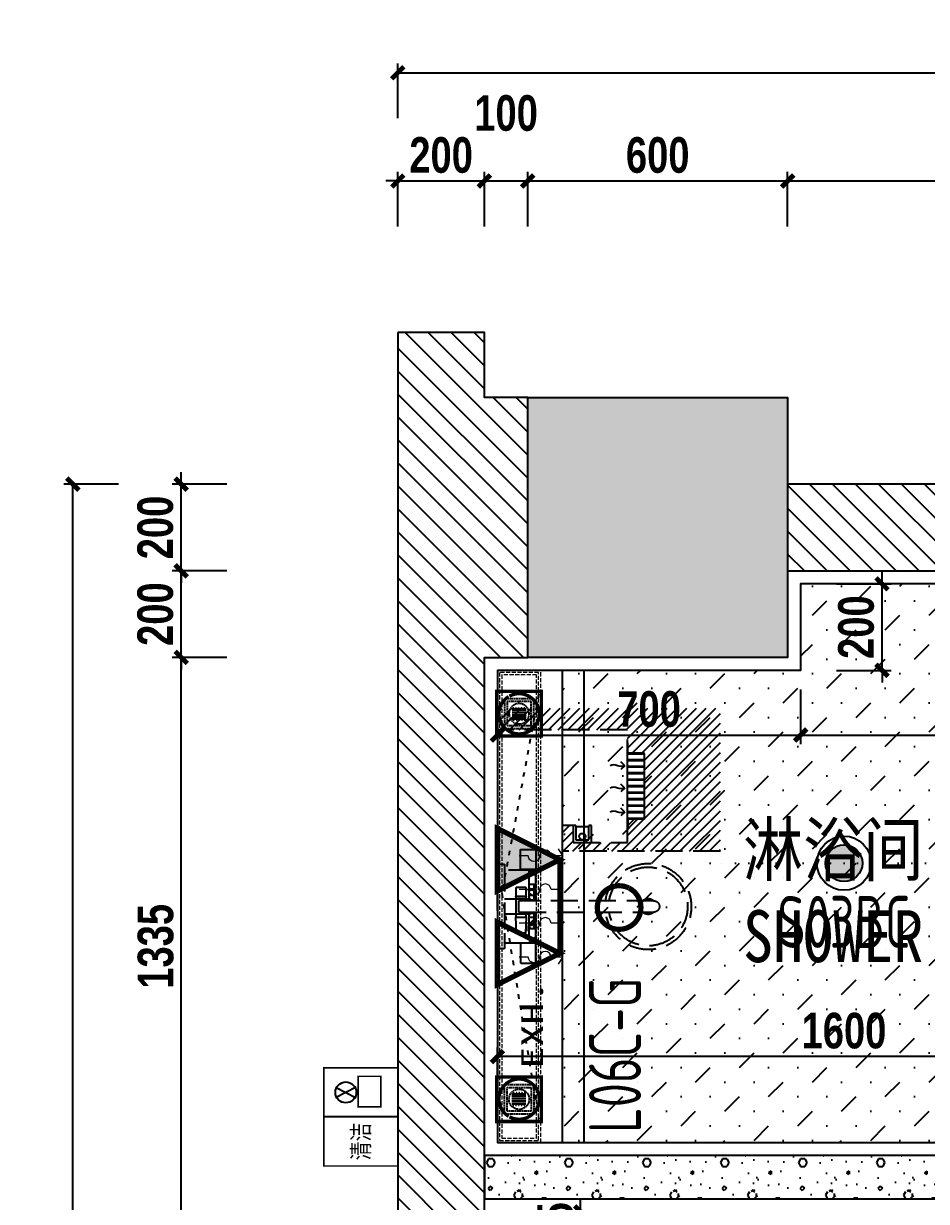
# Model space of a CAD drawing. Header units: millimetres. Extents: x 151151 to 230613, y -376178 to 0.
# Drawn here: x 219378 to 221462, y -372413 to -369694 of the extents above; entities that cross this region are included whole.
import ezdxf
from ezdxf.enums import TextEntityAlignment as Align

# ---------------------------------------------------------------- set-up
doc = ezdxf.new("R2010")
doc.units = ezdxf.units.MM
doc.header["$LTSCALE"] = 250
for name, pattern in [('ACAD_ISO03W100', [30, 12, -18]), ('CONTINOUS', [0]), ('DASH', [0.35, 0.25, -0.1]), ('DOT', [0.25, 0, -0.25])]:
    doc.linetypes.add(name, pattern=pattern)
doc.layers.get('Defpoints').update_dxf_attribs({"color": 250})
for name, color, linetype in [('0-水点位', 2, 'Continuous'), ('0-辅助线', 1, 'DOT'), ('01-原始砖砌筑间隔墙', 6, 'Continuous'), ('01-原始结构承重墙柱', 6, 'Continuous'), ('C-天花轮廓线', 4, 'Continuous'), ('CON-完成面标注', 66, 'Continuous'), ('CON-施工标注-道具放大标注', 7, 'Continuous'), ('P-完成面', 3, 'Continuous'), ('P-新砌墙体', 7, 'Continuous'), ('P-新砌轻质砌块砖填充', 251, 'Continuous'), ('P-洁具', 136, 'DASH'), ('P-洁具-地漏', 16, 'DASH'), ('P-洁具-地漏-隐形', 138, 'DASH'), ('S-LIGHT', 30, 'Continuous')]:
    doc.layers.add(name, color=color, linetype=linetype)
doc.layers.add('C-5空调', color=150, linetype='Continuous', lineweight=5)
doc.layers.add('P-区域文字', color=2, linetype='Continuous', lineweight=0)
doc.layers.add('C-天花造型示意', color=230, linetype='Continuous', true_color=0xff007f)
doc.layers.add('E-开关点位', color=150, linetype='CONTINOUS', true_color=0x007fff)
doc.styles.add('FXXX-新宋体', font='', dxfattribs={"width": 0.85, "bigfont": 'gbcbig.shx'})
doc.styles.add('PUA-尺寸标高', font='cityb___.ttf', dxfattribs={"width": 0.8})
doc.styles.get("Standard").update_dxf_attribs({"font": ''})
doc.styles.add('ZTA-A-DIMS', font='GBENOR', dxfattribs={"width": 0.8, "bigfont": 'GBCBIG'})
doc.styles.add('宋体', font='', dxfattribs={"width": 0.8, "height": 2.5})
doc.styles.add('黑体', font='simhei.ttf', dxfattribs={"width": 0.8, "height": 2.5})
doc.styles.get('FXXX-新宋体').set_extended_font_data('SimSun')
doc.styles.get('Standard').set_extended_font_data('SimSun')
doc.styles.get('宋体').set_extended_font_data('SimSun')
doc.linetypes.add('LED', pattern='A,0.5,-0.2,["LED",Standard,S=0.2,R=0,X=-0.2,Y=-0.1],-0.2', length=0.9)
doc.linetypes.add('LED_LINE', pattern='A,12.7,-5.08,["LED",Standard,S=2.54,R=0,X=-2.54,Y=-1.27],-6.35', length=24.13)
doc.dimstyles.new('PUA 1-35', dxfattribs={"dimscale": 35, "dimtxt": 2.35, "dimasz": 0.8, "dimexe": 0.6, "dimexo": 0.6, "dimgap": 0.5, "dimtad": 1, "dimdec": 0, "dimrnd": 5, "dimdsep": 46, "dimtxsty": 'PUA-尺寸标高', "dimblk": 'ARCHTICK', "dimcen": 1.8, "dimclrd": 66, "dimclre": 66, "dimclrt": 66, "dimadec": 0, "dimazin": 0, "dimtfac": 1.5, "dimtdec": 0, "dimtix": 1, "dimtmove": 2, "dimatfit": 3, "dimldrblk": 'ARROWS', "dimfxl": 3, "dimfxlon": 1, "dimtolj": 1, "dimtzin": 0, "dimarcsym": 0})
pattern_1 = [(45, (-201625.48, 31413.072), (-26.516504, 26.516504), [])]

# ---------------------------------------------------------------- blocks, each defined once
blk = doc.blocks.new('YSJZQT')
at = {"layer": '01-原始砖砌筑间隔墙'}
h = blk.add_hatch(dxfattribs=at)
h.set_pattern_fill('ANSI31', color=251, scale=300)
h.set_pattern_definition(pattern_1)
h.paths.add_polyline_path([(200, 8500), (-1884, 8500), (-1884, 8300), (-550, 8300), (-550, 8200), (50, 8200), (50, 8300), (200, 8300)])
h = blk.add_hatch(dxfattribs=at)
h.set_pattern_fill('ANSI31', color=251, scale=300)
h.set_pattern_definition(pattern_1)
h.paths.add_polyline_path([(-150, 500), (-150, 7600), (-350, 7600), (-350, 500)])
at = {"layer": '01-原始结构承重墙柱'}
h = blk.add_hatch(color=8, dxfattribs=at)
h.dxf.hatch_style = 1
h.paths.add_polyline_path([(-550, 8200), (50, 8200), (50, 7600), (-550, 7600)])
at = {"layer": '01-原始砖砌筑间隔墙'}
blk.add_lwpolyline([(200, 8500), (-1884, 8500), (-1884, 8300), (-550, 8300), (-550, 8200), (50, 8200), (50, 8300), (200, 8300), (200, 8500)], dxfattribs=at)
blk.add_lwpolyline([(-350, 7600), (-350, 500), (-150, 500), (-150, 7600)], close=True, dxfattribs=at)
at = {"layer": '01-原始结构承重墙柱'}
blk.add_lwpolyline([(-550, 8200), (50, 8200), (50, 7600), (-550, 7600)], close=True, dxfattribs=at)
blk = doc.blocks.new('HSXD1')
at = {"layer": 'P-洁具', "linetype": 'DASH'}
for p, q in [((-84, -72.7), (-13.1, -72.7)), ((-50.5, -84.9), (-50.5, -72.7)), ((-50.5, -72.7), (-13.1, -72.7)), ((-25.2, -84.5), (-25.2, -72.7)), ((13.1, -72.7), (83.7, -72.7)), ((13.1, -72.7), (50.6, -72.7)), ((25.3, -84.9), (25.3, -72.7)), ((50.6, -72.7), (50.6, -84.9))]:
    blk.add_line(p, q, dxfattribs=at)
for points in [[(97.8, -1, 0.414214), (96.8, 0), (-96.8, 0, 0.414214), (-97.8, -1), (-97.8, -15.1, 0.414214), (-96.8, -16.1), (96.8, -16.1, 0.414214), (97.8, -15.1)], [(-85.3, -53.9, 0.414214), (-85.8, -53.4), (-131, -53.4, 0.414214), (-131.5, -53.9), (-131.5, -87.8, 0.414214), (-131, -88.3), (-85.8, -88.3, 0.414214), (-85.3, -87.8)], [(-44.2, -43.1, -0.414214), (-43.7, -42.6), (-23.7, -42.6, -0.414214), (-23.2, -43.1), (-23.2, -65.8, -0.414214), (-23.7, -66.2), (-43.7, -66.2, -0.414214), (-44.2, -65.8)], [(61.6, -44.2, 0.414214), (61.1, -43.7), (24.9, -42.6, 0.414214), (24.5, -43.1), (24.5, -65.8, 0.414214), (24.9, -66.2), (61.1, -65.1, 0.414214), (61.6, -64.6)], [(85, -53.9, -0.414214), (85.5, -53.4), (130.7, -53.4, -0.414214), (131.2, -53.9), (131.2, -87.8, -0.414214), (130.7, -88.3), (85.5, -88.3, -0.414214), (85, -87.8)], [(-50.5, -84.9, -0.414214), (-50, -84.4), (-25.7, -84.4, -0.414214), (-25.2, -84.9), (-25.2, -88, -0.414214), (-25.7, -88.5), (-50, -88.5, -0.414214), (-50.5, -88)], [(25.3, -84.9, -0.414214), (25.8, -84.4), (50.1, -84.4, -0.414214), (50.6, -84.9), (50.6, -88, -0.414214), (50.1, -88.5), (25.8, -88.5, -0.414214), (25.3, -88)]]:
    blk.add_lwpolyline(points, format="xyb", close=True, dxfattribs=at)
for points in [[(-13.1, -88.5), (-83.5, -88.5, -0.414214), (-84, -88), (-84, -16.6, -0.414214), (-83.5, -16.1), (-44.4, -16.1)], [(-17.4, -16.1), (-17.4, -68.9, 0.414214), (-16.4, -69.9), (-13.1, -69.9)], [(61.4, -16.1), (83.2, -16.1, -0.414214), (83.7, -16.6), (83.7, -88, -0.414214), (83.2, -88.5), (13.1, -88.5)], [(13.1, -69.9), (16.5, -69.9, 0.414214), (17.5, -68.9), (17.5, -16.1)], [(-13.1, -66.2), (-22.7, -66.2, -0.414214), (-23.2, -65.8), (-23.2, -43.1, -0.414214), (-22.7, -42.6), (24, -42.6, -0.414214), (24.5, -43.1), (24.5, -65.8, -0.414214), (24, -66.2), (13.1, -66.2)], [(-13.1, -360.9), (-13.1, -50, -0.414214), (-12.1, -49), (12.1, -49, -0.414214), (13.1, -50), (13.1, -360.9)], [(43.8, -65.7), (43.8, -66.5, 0.414214), (44.2, -67), (56.4, -67, 0.414214), (56.9, -66.5), (56.9, -65.3)], [(-13.1, -88.5), (-24.7, -88.5, -0.414214), (-25.2, -88), (-25.2, -84.9, -0.414214), (-24.7, -84.4), (-13.1, -84.4)], [(13.1, -84.4), (24.8, -84.4, -0.414214), (25.3, -84.9), (25.3, -88, -0.414214), (24.8, -88.5), (13.1, -88.5)]]:
    blk.add_lwpolyline(points, format="xyb", dxfattribs=at)
for points in [[(-84, -72.7), (-70, -88.5)], [(83.7, -72.7), (69.7, -88.5)]]:
    blk.add_lwpolyline(points, dxfattribs=at)
at = {"layer": 'P-洁具', "linetype": 'DASH', "extrusion": (-4.56e-14, -3.25841e-07, -1)}
for points in [[(40.8, -74.4), (36.9, -74.4), (36.8, -74.4), (36.7, -74.4), (36.6, -74.5), (36.6, -74.5), (36.5, -74.6), (36.4, -74.7), (36.4, -74.8), (36.3, -74.9), (36.3, -74.9), (36.3, -75), (36.3, -75.1), (36.3, -75.2), (36.4, -75.3), (36.4, -75.4), (36.5, -75.5), (36.6, -75.5), (36.6, -75.6), (36.7, -75.6), (36.8, -75.7), (36.9, -75.7), (40.8, -75.7), (40.9, -75.7), (41, -75.7), (41, -75.6), (41.1, -75.6), (41.2, -75.5), (41.2, -75.5), (41.3, -75.4), (41.3, -75.3), (41.3, -75.2), (41.3, -75.1), (41.4, -75), (41.3, -74.9), (41.3, -74.9), (41.3, -74.8), (41.3, -74.7), (41.2, -74.6), (41.2, -74.5), (41.1, -74.5), (41, -74.4), (41, -74.4), (40.9, -74.4)], [(39.4, -76.6), (39.4, -83), (39.8, -83), (39.8, -76.6)], [(38.3, -76.6), (38.3, -83), (37.9, -83), (37.9, -76.6)], [(14.1, -76.6), (14.1, -83), (14.5, -83), (14.5, -76.6)], [(-14.3, -82.9), (-14.3, -76.5), (-13.9, -76.5), (-13.9, -82.9)], [(-15.8, -82.9), (-15.8, -76.5), (-15.4, -76.5), (-15.4, -82.9)], [(-32, -82.3), (-32, -82.2), (-31.9, -82.1), (-32, -82.1), (-32, -82), (-32, -81.8), (-39.8, -74), (-39.9, -74), (-40, -74), (-40, -73.9), (-40.1, -73.9), (-40.1, -73.9), (-40.2, -73.9), (-40.3, -73.9), (-40.4, -73.9), (-40.5, -73.9), (-40.6, -74), (-40.7, -74), (-40.8, -74.1), (-40.9, -74.2), (-40.9, -74.3), (-40.9, -74.4), (-40.9, -74.5), (-40.9, -74.6), (-40.9, -74.7), (-40.9, -74.8), (-40.8, -74.9), (-40.8, -75), (-37, -78.8), (-33, -82.8), (-32.9, -82.8), (-32.8, -82.8), (-32.8, -82.9), (-32.7, -82.9), (-32.6, -82.9), (-32.5, -82.8), (-32.4, -82.8), (-32.3, -82.8), (-32.3, -82.7), (-32.2, -82.7), (-32.1, -82.6), (-32.1, -82.6), (-32.1, -82.5), (-32, -82.4)], [(-40.1, -82.9), (-40.4, -82.8), (-38.7, -78.1), (-38.4, -78.2)], [(-42.2, -82.1), (-42.4, -81.9), (-39.5, -77.6), (-39.2, -77.8)], [(-43.6, -81.2), (-43.9, -81), (-40, -77.1), (-39.8, -77.3)], [(-44.6, -79.8), (-44.8, -79.5), (-40.5, -76.5), (-40.3, -76.8)], [(-45.4, -77.8), (-45.3, -78.1), (-40.8, -76), (-40.9, -75.7)]]:
    blk.add_lwpolyline(points, close=True, dxfattribs=at)
for points in [[(13.1, -75.7), (18.1, -75.7), (18.2, -75.7), (18.2, -75.7), (18.3, -75.6), (18.4, -75.6), (18.4, -75.5), (18.5, -75.5), (18.5, -75.4), (18.6, -75.3), (18.6, -75.2), (18.6, -75.1), (18.6, -75), (18.6, -74.9), (18.6, -74.9), (18.6, -74.8), (18.5, -74.7), (18.5, -74.6), (18.4, -74.5), (18.4, -74.5), (18.3, -74.4), (18.2, -74.4), (18.2, -74.4), (18.1, -74.4)], [(18.1, -74.4), (13.1, -74.4)], [(-13.1, -74.2), (-18, -74.2), (-18.1, -74.3), (-18.2, -74.3), (-18.3, -74.3), (-18.4, -74.4), (-18.4, -74.4), (-18.4, -74.5), (-18.4, -74.5), (-18.5, -74.6), (-18.6, -74.7)], [(-18.6, -74.7), (-18.6, -74.8), (-18.6, -74.9), (-18.6, -75), (-18.6, -75.1), (-18.5, -75.2), (-18.5, -75.2), (-18.4, -75.3), (-18.4, -75.4), (-18.3, -75.4), (-18.3, -75.5), (-18.2, -75.5), (-18.1, -75.5), (-18, -75.6), (-18, -75.6), (-13.1, -75.6)]]:
    blk.add_lwpolyline(points, dxfattribs=at)
at = {"layer": 'P-洁具', "linetype": 'DASH'}
for centre, radius, start, end in [((0.2, -348.1), 99.4, 97.6831, 82.5794), ((0, -348.1), 90.9, 98.2566, 81.744), ((0, -348.1), 18.3, 135.6387, 224.3618), ((0, -348.1), 18.3, 315.6379, 44.4032), ((0, -360.9), 13.1, 178.2665, 0.0005)]:
    blk.add_arc(centre, radius, start, end, dxfattribs=at)
blk = doc.blocks.new('*U180')
at = {"layer": 'P-洁具-地漏-隐形', "lineweight": 0, "ltscale": 0.15}
for points in [[(-50, 588.4), (-50, -501.6), (50, -501.6), (50, 588.4)], [(-40, 578.4), (-40, -491.6), (40, -491.6), (40, 578.4)]]:
    blk.add_lwpolyline(points, close=True, dxfattribs=at)
at = {"layer": 'P-洁具-地漏-隐形', "color": 251, "lineweight": 0, "ltscale": 0.15}
blk.add_lwpolyline([(-45, 583.4), (-45, -496.6), (45, -496.6), (45, 583.4)], close=True, dxfattribs=at)
blk = doc.blocks.new('250')
at = {"layer": 'P-洁具-地漏', "linetype": 'DASH', "ltscale": 0.05}
for p, q in [((-14.5, -12.3), (-14.5, 13.3)), ((-11.3, -12.3), (-11.3, 13.3)), ((-8.1, -12.3), (-8.1, 13.3)), ((-4.9, -12.3), (-4.9, 13.3)), ((-1.7, -12.3), (-1.7, 13.3)), ((1.5, -12.3), (1.5, 13.3)), ((4.7, -12.3), (4.7, 13.3)), ((7.9, -12.3), (7.9, 13.3)), ((11.1, -12.3), (11.1, 13.3)), ((14.3, -12.3), (14.3, 13.3))]:
    blk.add_line(p, q, dxfattribs=at)
for points in [[(-34, 33.7), (34, 33.7), (34, -34.3), (-34, -34.3)], [(-27.6, 27.3), (27.6, 27.3), (27.6, -27.9), (-27.6, -27.9)]]:
    blk.add_lwpolyline(points, close=True, dxfattribs=at)
blk.add_circle((0, 0), 23.4, dxfattribs=at)
for centre, start, end in [((-12.9, 13.3), 0, 180), ((-6.5, 13.3), 0, 180), ((-0.1, 13.3), 0, 180), ((6.3, 13.3), 0, 180), ((12.7, 13.3), 0, 180), ((-12.9, -12.3), 180, 0), ((-6.5, -12.3), 180, 0), ((-0.1, -12.3), 180, 0), ((6.3, -12.3), 180, 0), ((12.7, -12.3), 180, 0)]:
    blk.add_arc(centre, 1.6, start, end, dxfattribs=at)
blk = doc.blocks.new('_ArchTick')
at = {"color": 0, "linetype": 'ByBlock', "const_width": 0.4}
blk.add_lwpolyline([(-0.5, -0.5), (0.5, 0.5)], dxfattribs=at)
blk = doc.blocks.new('*D44')
at = {"layer": 'CON-施工标注-道具放大标注', "color": 66, "lineweight": -2, "transparency": 16777216}
for p, q in [((220242.1, -370162.3), (220242.1, -370036.3)), ((220442.1, -370162.3), (220442.1, -370036.3)), ((220242.1, -370057.3), (220214.1, -370057.3)), ((220242.1, -370057.3), (220442.1, -370057.3)), ((220442.1, -370057.3), (220470.1, -370057.3))]:
    blk.add_line(p, q, dxfattribs=at)
at = {"layer": 'Defpoints', "color": 0, "transparency": 16777216}
for p in [(220442.1, -370057.3), (220242.1, -370407.3), (220442.1, -370407.3)]:
    blk.add_point(p, dxfattribs=at)
at = {"layer": 'CON-施工标注-道具放大标注', "color": 66, "lineweight": -2, "transparency": 16777216, "xscale": 28, "yscale": 28, "zscale": 28}
blk.add_blockref('_ArchTick', (220242.1, -370057.3), dxfattribs=at)
at = {"layer": 'CON-施工标注-道具放大标注', "color": 66, "lineweight": -2, "transparency": 16777216, "xscale": 28, "yscale": 28, "zscale": 28, "rotation": 180}
blk.add_blockref('_ArchTick', (220442.1, -370057.3), dxfattribs=at)
at = {"layer": 'CON-施工标注-道具放大标注', "color": 66, "transparency": 16777216, "insert": (220342.1, -369997.8), "char_height": 82.25, "attachment_point": 5, "style": 'PUA-尺寸标高'}
blk.add_mtext('\\A1;200', dxfattribs=at)
blk = doc.blocks.new('ARROWS')
at = {"color": 66}
blk.add_line((0, 0), (-3.183, 0), dxfattribs=at)
at = {"color": 66, "const_width": 0.267}
blk.add_lwpolyline([(-1.2, 1.2), (0, 0), (-1.2, -1.2)], dxfattribs=at)
blk = doc.blocks.new('*D45')
at = {"layer": 'CON-施工标注-道具放大标注', "color": 66, "lineweight": -2, "transparency": 16777216}
for p, q in [((220442.1, -370162.3), (220442.1, -370036.3)), ((220542.1, -370162.3), (220542.1, -370036.3)), ((220442.1, -370057.3), (220542.1, -370057.3))]:
    blk.add_line(p, q, dxfattribs=at)
at = {"layer": 'Defpoints', "color": 0, "transparency": 16777216}
for p in [(220542.1, -370057.3), (220442.1, -370407.3), (220542.1, -370557.3)]:
    blk.add_point(p, dxfattribs=at)
at = {"layer": 'CON-施工标注-道具放大标注', "color": 66, "lineweight": -2, "transparency": 16777216, "xscale": 28, "yscale": 28, "zscale": 28, "rotation": 180}
blk.add_blockref('_ArchTick', (220442.1, -370057.3), dxfattribs=at)
at = {"layer": 'CON-施工标注-道具放大标注', "color": 66, "lineweight": -2, "transparency": 16777216, "xscale": 28, "yscale": 28, "zscale": 28}
blk.add_blockref('_ArchTick', (220542.1, -370057.3), dxfattribs=at)
at = {"layer": 'CON-施工标注-道具放大标注', "color": 66, "transparency": 16777216, "insert": (220492.1, -369900.9), "char_height": 82.25, "attachment_point": 5, "style": 'PUA-尺寸标高'}
blk.add_mtext('\\A1;100', dxfattribs=at)
blk = doc.blocks.new('*D46')
at = {"layer": 'CON-施工标注-道具放大标注', "color": 66, "lineweight": -2, "transparency": 16777216}
for p, q in [((220542.1, -370162.3), (220542.1, -370036.3)), ((221142.1, -370162.3), (221142.1, -370036.3)), ((220542.1, -370057.3), (221142.1, -370057.3))]:
    blk.add_line(p, q, dxfattribs=at)
at = {"layer": 'Defpoints', "color": 0, "transparency": 16777216}
for p in [(221142.1, -370057.3), (220542.1, -370557.3), (221142.1, -370557.3)]:
    blk.add_point(p, dxfattribs=at)
at = {"layer": 'CON-施工标注-道具放大标注', "color": 66, "lineweight": -2, "transparency": 16777216, "xscale": 28, "yscale": 28, "zscale": 28, "rotation": 180}
blk.add_blockref('_ArchTick', (220542.1, -370057.3), dxfattribs=at)
at = {"layer": 'CON-施工标注-道具放大标注', "color": 66, "lineweight": -2, "transparency": 16777216, "xscale": 28, "yscale": 28, "zscale": 28}
blk.add_blockref('_ArchTick', (221142.1, -370057.3), dxfattribs=at)
at = {"layer": 'CON-施工标注-道具放大标注', "color": 66, "transparency": 16777216, "insert": (220842.1, -369997.8), "char_height": 82.25, "attachment_point": 5, "style": 'PUA-尺寸标高'}
blk.add_mtext('\\A1;600', dxfattribs=at)
blk = doc.blocks.new('*D47')
at = {"layer": 'CON-施工标注-道具放大标注', "color": 66, "lineweight": -2, "transparency": 16777216}
for p, q in [((221142.1, -370162.3), (221142.1, -370036.3)), ((228242.1, -370162.3), (228242.1, -370036.3)), ((221142.1, -370057.3), (228242.1, -370057.3))]:
    blk.add_line(p, q, dxfattribs=at)
at = {"layer": 'Defpoints', "color": 0, "transparency": 16777216}
for p in [(228242.1, -370057.3), (221142.1, -370557.3), (228242.1, -370607.3)]:
    blk.add_point(p, dxfattribs=at)
at = {"layer": 'CON-施工标注-道具放大标注', "color": 66, "lineweight": -2, "transparency": 16777216, "xscale": 28, "yscale": 28, "zscale": 28, "rotation": 180}
blk.add_blockref('_ArchTick', (221142.1, -370057.3), dxfattribs=at)
at = {"layer": 'CON-施工标注-道具放大标注', "color": 66, "lineweight": -2, "transparency": 16777216, "xscale": 28, "yscale": 28, "zscale": 28}
blk.add_blockref('_ArchTick', (228242.1, -370057.3), dxfattribs=at)
at = {"layer": 'CON-施工标注-道具放大标注', "color": 66, "transparency": 16777216, "insert": (224692.1, -369997.8), "char_height": 82.25, "attachment_point": 5, "style": 'PUA-尺寸标高'}
blk.add_mtext('\\A1;7100', dxfattribs=at)
blk = doc.blocks.new('*D51')
at = {"layer": 'CON-施工标注-道具放大标注', "color": 66, "lineweight": -2, "transparency": 16777216}
for p, q in [((220242.1, -369912.3), (220242.1, -369786.3)), ((229842.1, -369912.3), (229842.1, -369786.3)), ((220242.1, -369807.3), (229842.1, -369807.3))]:
    blk.add_line(p, q, dxfattribs=at)
at = {"layer": 'Defpoints', "color": 0, "transparency": 16777216}
for p in [(229842.1, -369807.3), (220242.1, -370407.3), (229842.1, -370407.3)]:
    blk.add_point(p, dxfattribs=at)
at = {"layer": 'CON-施工标注-道具放大标注', "color": 66, "lineweight": -2, "transparency": 16777216, "xscale": 28, "yscale": 28, "zscale": 28, "rotation": 180}
blk.add_blockref('_ArchTick', (220242.1, -369807.3), dxfattribs=at)
at = {"layer": 'CON-施工标注-道具放大标注', "color": 66, "lineweight": -2, "transparency": 16777216, "xscale": 28, "yscale": 28, "zscale": 28}
blk.add_blockref('_ArchTick', (229842.1, -369807.3), dxfattribs=at)
at = {"layer": 'CON-施工标注-道具放大标注', "color": 66, "transparency": 16777216, "insert": (225042.1, -369747.8), "char_height": 82.25, "attachment_point": 5, "style": 'PUA-尺寸标高'}
blk.add_mtext('\\A1;9600', dxfattribs=at)
blk = doc.blocks.new('*D67')
at = {"layer": 'CON-施工标注-道具放大标注', "color": 66, "lineweight": -2, "transparency": 16777216}
for p, q in [((219847.1, -371157.3), (219721.1, -371157.3)), ((219742.1, -372491.3), (219742.1, -371157.3)), ((219847.1, -372491.3), (219721.1, -372491.3))]:
    blk.add_line(p, q, dxfattribs=at)
at = {"layer": 'Defpoints', "color": 0, "transparency": 16777216}
for p in [(219742.1, -371157.3), (220442.1, -371157.3), (220242.1, -372491.3)]:
    blk.add_point(p, dxfattribs=at)
at = {"layer": 'CON-施工标注-道具放大标注', "color": 66, "lineweight": -2, "transparency": 16777216, "xscale": 28, "yscale": 28, "zscale": 28}
for p, rotation in [((219742.1, -371157.3), 90), ((219742.1, -372491.3), 270)]:
    blk.add_blockref('_ArchTick', p, dxfattribs=dict(at, rotation=rotation))
at = {"layer": 'CON-施工标注-道具放大标注', "color": 66, "transparency": 16777216, "insert": (219683.3, -371824.3), "char_height": 82.25, "attachment_point": 5, "rotation": 90, "style": 'PUA-尺寸标高'}
blk.add_mtext('\\A1;1335', dxfattribs=at)
blk = doc.blocks.new('*D68')
at = {"layer": 'CON-施工标注-道具放大标注', "color": 66, "lineweight": -2, "transparency": 16777216}
for p, q in [((219742.1, -370957.3), (219742.1, -370929.3)), ((219847.1, -370957.3), (219721.1, -370957.3)), ((219742.1, -371157.3), (219742.1, -370957.3)), ((219847.1, -371157.3), (219721.1, -371157.3)), ((219742.1, -371157.3), (219742.1, -371185.3))]:
    blk.add_line(p, q, dxfattribs=at)
at = {"layer": 'Defpoints', "color": 0, "transparency": 16777216}
for p in [(219742.1, -370957.3), (221142.1, -370957.3), (220442.1, -371157.3)]:
    blk.add_point(p, dxfattribs=at)
at = {"layer": 'CON-施工标注-道具放大标注', "color": 66, "lineweight": -2, "transparency": 16777216, "xscale": 28, "yscale": 28, "zscale": 28}
for p, rotation in [((219742.1, -370957.3), 270), ((219742.1, -371157.3), 90)]:
    blk.add_blockref('_ArchTick', p, dxfattribs=dict(at, rotation=rotation))
at = {"layer": 'CON-施工标注-道具放大标注', "color": 66, "transparency": 16777216, "insert": (219682.6, -371057.3), "char_height": 82.25, "attachment_point": 5, "rotation": 90, "style": 'PUA-尺寸标高'}
blk.add_mtext('\\A1;200', dxfattribs=at)
blk = doc.blocks.new('*D69')
at = {"layer": 'CON-施工标注-道具放大标注', "color": 66, "lineweight": -2, "transparency": 16777216}
for p, q in [((219742.1, -370757.3), (219742.1, -370729.3)), ((219847.1, -370757.3), (219721.1, -370757.3)), ((219742.1, -370957.3), (219742.1, -370757.3)), ((219847.1, -370957.3), (219721.1, -370957.3)), ((219742.1, -370957.3), (219742.1, -370985.3))]:
    blk.add_line(p, q, dxfattribs=at)
at = {"layer": 'Defpoints', "color": 0, "transparency": 16777216}
for p in [(219742.1, -370757.3), (221142.1, -370757.3), (221142.1, -370957.3)]:
    blk.add_point(p, dxfattribs=at)
at = {"layer": 'CON-施工标注-道具放大标注', "color": 66, "lineweight": -2, "transparency": 16777216, "xscale": 28, "yscale": 28, "zscale": 28}
for p, rotation in [((219742.1, -370757.3), 270), ((219742.1, -370957.3), 90)]:
    blk.add_blockref('_ArchTick', p, dxfattribs=dict(at, rotation=rotation))
at = {"layer": 'CON-施工标注-道具放大标注', "color": 66, "transparency": 16777216, "insert": (219682.6, -370857.3), "char_height": 82.25, "attachment_point": 5, "rotation": 90, "style": 'PUA-尺寸标高'}
blk.add_mtext('\\A1;200', dxfattribs=at)
blk = doc.blocks.new('*D70')
at = {"layer": 'CON-施工标注-道具放大标注', "color": 66, "lineweight": -2, "transparency": 16777216}
for p, q in [((219597.1, -370757.3), (219471.1, -370757.3)), ((219492.1, -375157.3), (219492.1, -370757.3)), ((219597.1, -375157.3), (219471.1, -375157.3))]:
    blk.add_line(p, q, dxfattribs=at)
at = {"layer": 'Defpoints', "color": 0, "transparency": 16777216}
for p in [(219492.1, -370757.3), (222042.1, -370757.3), (222042.1, -375157.3)]:
    blk.add_point(p, dxfattribs=at)
at = {"layer": 'CON-施工标注-道具放大标注', "color": 66, "lineweight": -2, "transparency": 16777216, "xscale": 28, "yscale": 28, "zscale": 28}
for p, rotation in [((219492.1, -370757.3), 90), ((219492.1, -375157.3), 270)]:
    blk.add_blockref('_ArchTick', p, dxfattribs=dict(at, rotation=rotation))
at = {"layer": 'CON-施工标注-道具放大标注', "color": 66, "transparency": 16777216, "insert": (219432.1, -372957.3), "char_height": 82.25, "attachment_point": 5, "rotation": 90, "style": 'PUA-尺寸标高'}
blk.add_mtext('\\A1;4400', dxfattribs=at)
blk = doc.blocks.new('海龍_02144141')
blk.add_hatch(color=0).paths.add_polyline_path([(0, -56.6), (226.3, -169.8), (0, -282.9)])
at = {"color": 0, "const_width": 18.9}
for points in [[(0, 282.9), (226.3, 169.8), (0, 56.6)], [(0, -282.9), (226.3, -169.8), (0, -56.6)]]:
    blk.add_lwpolyline(points, close=True, dxfattribs=at)
blk.add_lwpolyline([(226.3, -169.8), (226.3, 169.8)], dxfattribs=at)
blk.add_lwpolyline([(476.5, -66.8, 1413.339337), (476.3, -66.9, 1413.339337)], format="xyb", dxfattribs=at)
blk = doc.blocks.new('A$C0BEE28A2')
at = {"color": 0, "const_width": 18.9}
blk.add_lwpolyline([(9.4, 260.8), (260.8, 260.8), (260.8, 9.4), (9.4, 9.4)], close=True, dxfattribs=at)
blk.add_lwpolyline([(38.7, 76, 87.276277), (36.1, 80.5)], format="xyb", dxfattribs=at)
blk = doc.blocks.new('*D121')
at = {"layer": 'CON-完成面标注', "color": 66, "lineweight": -2, "transparency": 16777216}
for p, q in [((220664.2, -372437.3), (220664.2, -372409.3)), ((220559.2, -372437.3), (220685.2, -372437.3)), ((220664.2, -372491.3), (220664.2, -372437.3)), ((220559.2, -372491.3), (220685.2, -372491.3)), ((220664.2, -372491.3), (220664.2, -372519.3))]:
    blk.add_line(p, q, dxfattribs=at)
at = {"layer": 'Defpoints', "color": 0, "transparency": 16777216}
for p in [(220472.1, -372437.3), (220664.2, -372437.3), (220442.1, -372491.3)]:
    blk.add_point(p, dxfattribs=at)
at = {"layer": 'CON-完成面标注', "color": 66, "lineweight": -2, "transparency": 16777216, "xscale": 28, "yscale": 28, "zscale": 28}
for p, rotation in [((220664.2, -372437.3), 270), ((220664.2, -372491.3), 90)]:
    blk.add_blockref('_ArchTick', p, dxfattribs=dict(at, rotation=rotation))
at = {"layer": 'CON-完成面标注', "color": 66, "transparency": 16777216, "insert": (220605.6, -372464.3), "char_height": 82.25, "attachment_point": 5, "rotation": 90, "style": 'PUA-尺寸标高'}
blk.add_mtext('\\A1;55', dxfattribs=at)
blk = doc.blocks.new('*D122')
at = {"layer": 'CON-完成面标注', "color": 66, "lineweight": -2, "transparency": 16777216}
for p, q in [((220472.1, -371231.4), (220472.1, -371357.4)), ((221172.1, -371231.4), (221172.1, -371357.4)), ((220472.1, -371336.4), (221172.1, -371336.4))]:
    blk.add_line(p, q, dxfattribs=at)
at = {"layer": 'Defpoints', "color": 0, "transparency": 16777216}
for p in [(220472.1, -371187.3), (221172.1, -371187.3), (221172.1, -371336.4)]:
    blk.add_point(p, dxfattribs=at)
at = {"layer": 'CON-完成面标注', "color": 66, "lineweight": -2, "transparency": 16777216, "xscale": 28, "yscale": 28, "zscale": 28, "rotation": 180}
blk.add_blockref('_ArchTick', (220472.1, -371336.4), dxfattribs=at)
at = {"layer": 'CON-完成面标注', "color": 66, "lineweight": -2, "transparency": 16777216, "xscale": 28, "yscale": 28, "zscale": 28}
blk.add_blockref('_ArchTick', (221172.1, -371336.4), dxfattribs=at)
at = {"layer": 'CON-完成面标注', "color": 66, "transparency": 16777216, "insert": (220822.1, -371276.9), "char_height": 82.25, "attachment_point": 5, "style": 'PUA-尺寸标高'}
blk.add_mtext('\\A1;700', dxfattribs=at)
blk = doc.blocks.new('*D123')
at = {"layer": 'CON-完成面标注', "color": 66, "lineweight": -2, "transparency": 16777216}
for p, q in [((221172.1, -371231.4), (221172.1, -371357.4)), ((223562.1, -371231.4), (223562.1, -371357.4)), ((221172.1, -371336.4), (223562.1, -371336.4))]:
    blk.add_line(p, q, dxfattribs=at)
at = {"layer": 'Defpoints', "color": 0, "transparency": 16777216}
for p in [(223562.1, -370987.3), (221172.1, -371187.3), (223562.1, -371336.4)]:
    blk.add_point(p, dxfattribs=at)
at = {"layer": 'CON-完成面标注', "color": 66, "lineweight": -2, "transparency": 16777216, "xscale": 28, "yscale": 28, "zscale": 28, "rotation": 180}
blk.add_blockref('_ArchTick', (221172.1, -371336.4), dxfattribs=at)
at = {"layer": 'CON-完成面标注', "color": 66, "lineweight": -2, "transparency": 16777216, "xscale": 28, "yscale": 28, "zscale": 28}
blk.add_blockref('_ArchTick', (223562.1, -371336.4), dxfattribs=at)
at = {"layer": 'CON-完成面标注', "color": 66, "transparency": 16777216, "insert": (222367.1, -371276.9), "char_height": 82.25, "attachment_point": 5, "style": 'PUA-尺寸标高'}
blk.add_mtext('\\A1;2390', dxfattribs=at)
blk = doc.blocks.new('*D126')
at = {"layer": 'CON-完成面标注', "color": 66, "lineweight": -2, "transparency": 16777216}
for p, q in [((222156.2, -370987.3), (222282.2, -370987.3)), ((222261.2, -372277.3), (222261.2, -370987.3)), ((222156.2, -372277.3), (222282.2, -372277.3))]:
    blk.add_line(p, q, dxfattribs=at)
at = {"layer": 'Defpoints', "color": 0, "transparency": 16777216}
for p in [(221172.1, -370987.3), (222261.2, -370987.3), (222072.1, -372277.3)]:
    blk.add_point(p, dxfattribs=at)
at = {"layer": 'CON-完成面标注', "color": 66, "lineweight": -2, "transparency": 16777216, "xscale": 28, "yscale": 28, "zscale": 28}
for p, rotation in [((222261.2, -370987.3), 90), ((222261.2, -372277.3), 270)]:
    blk.add_blockref('_ArchTick', p, dxfattribs=dict(at, rotation=rotation))
at = {"layer": 'CON-完成面标注', "color": 66, "transparency": 16777216, "insert": (222201.7, -371632.3), "char_height": 82.25, "attachment_point": 5, "rotation": 90, "style": 'PUA-尺寸标高'}
blk.add_mtext('\\A1;1290', dxfattribs=at)
blk = doc.blocks.new('*D127')
at = {"layer": 'CON-完成面标注', "color": 66, "lineweight": -2, "transparency": 16777216}
for p, q in [((221359.9, -370987.3), (221359.9, -370959.3)), ((221254.9, -370987.3), (221380.9, -370987.3)), ((221359.9, -371187.3), (221359.9, -370987.3)), ((221254.9, -371187.3), (221380.9, -371187.3)), ((221359.9, -371187.3), (221359.9, -371215.3))]:
    blk.add_line(p, q, dxfattribs=at)
at = {"layer": 'Defpoints', "color": 0, "transparency": 16777216}
for p in [(221172.1, -370987.3), (221359.9, -370987.3), (221172.1, -371187.3)]:
    blk.add_point(p, dxfattribs=at)
at = {"layer": 'CON-完成面标注', "color": 66, "lineweight": -2, "transparency": 16777216, "xscale": 28, "yscale": 28, "zscale": 28}
for p, rotation in [((221359.9, -370987.3), 270), ((221359.9, -371187.3), 90)]:
    blk.add_blockref('_ArchTick', p, dxfattribs=dict(at, rotation=rotation))
at = {"layer": 'CON-完成面标注', "color": 66, "transparency": 16777216, "insert": (221300.4, -371087.3), "char_height": 82.25, "attachment_point": 5, "rotation": 90, "style": 'PUA-尺寸标高'}
blk.add_mtext('\\A1;200', dxfattribs=at)
blk = doc.blocks.new('A$C172878EB')
for p, q in [((2, 13), (0, 13)), ((0, 13), (0, 0)), ((2, 13), (2, 2)), ((12, 12), (2, 12)), ((14, 13), (12, 13)), ((12, 2), (12, 13)), ((14, 0), (14, 13)), ((0, 0), (14, 0)), ((2, 2), (12, 2))]:
    blk.add_line(p, q)
blk.add_circle((7, 4.5), 2.5)
blk = doc.blocks.new('AC GRILLE')
at = {"ltscale": 0.5}
blk.add_wipeout([(0, 100), (0, -100), (1, -100), (1, -76), (39, -76), (39, 76), (1, 76), (1, 100)], dxfattribs=at)
for points in [[(1, 100), (0, 100), (0, 75), (39, 75), (39, 76), (1, 76)], [(1, -100), (0, -100), (0, -75), (39, -75), (39, -76), (1, -76)]]:
    blk.add_lwpolyline(points, close=True, dxfattribs=at)
for points in [[(39, 75), (39, -75), (0, -75), (0, 75), (39, 75)], [(39, 59.5), (39, 60.5), (0, 60.5), (0, 59.5), (39, 59.5)], [(39, 44.5), (39, 45.5), (0, 45.5), (0, 44.5), (39, 44.5)], [(39, 29.5), (39, 30.5), (0, 30.5), (0, 29.5), (39, 29.5)], [(39, 14.5), (39, 15.5), (0, 15.5), (0, 14.5), (39, 14.5)], [(39, -0.5), (39, 0.5), (0, 0.5), (0, -0.5), (39, -0.5)], [(39, -15.5), (39, -14.5), (0, -14.5), (0, -15.5), (39, -15.5)], [(39, -30.5), (39, -29.5), (0, -29.5), (0, -30.5), (39, -30.5)], [(39, -45.5), (39, -44.5), (0, -44.5), (0, -45.5), (39, -45.5)], [(39, -60.5), (39, -59.5), (0, -59.5), (0, -60.5), (39, -60.5)]]:
    blk.add_lwpolyline(points, dxfattribs=at)
blk = doc.blocks.new('ID_A23 AHD2_L1$0$489_AC Direction_PL')
blk.add_lwpolyline([(135, 32, -0.179123), (0, 32, 0.241345), (-135, 32, 5.078702)], format="xyb")
for points in [[(135, 32), (64, 103)], [(135, 32), (64, -39)]]:
    blk.add_lwpolyline(points)
blk = doc.blocks.new('HYJII')
at = {"layer": 'C-天花造型示意', "linetype": 'DASH'}
h = blk.add_hatch(dxfattribs=at)
h.set_pattern_fill('ANSI31', color=251, scale=5)
h.set_pattern_definition([(45, (50080.58, 380281.525), (-11.22532015, 11.22532015), [])])
h.paths.add_polyline_path([(-150, 280), (-150, 330), (364.7, 330), (364.7, 0), (0, 0), (0, 60), (25, 60), (25, 20), (150, 20), (150, 280)])
blk.add_lwpolyline([(364.7, 0), (0, 0), (0, 60), (25, 60), (25, 20), (150, 20), (150, 280), (-150, 280)], dxfattribs=at)
at = {"layer": 'C-天花造型示意', "linetype": 'DASH', "extrusion": (0, 0, -1), "xscale": -3.000000000000005, "yscale": 3.000000000000005, "zscale": -3.000000000000005}
blk.add_blockref('A$C172878EB', (-25, 20), dxfattribs=at)
at = {"layer": 'C-天花造型示意', "linetype": 'DASH'}
blk.add_blockref('AC GRILLE', (150, 150), dxfattribs=at)
at = {"layer": 'C-天花造型示意', "linetype": 'DASH', "xscale": 0.1249999999999998, "yscale": 0.1249999999999998, "zscale": 0.1249999999999998, "rotation": 359.99636353445}
for p in [(127.1, 193), (127.1, 141.5), (127.1, 86.2)]:
    blk.add_blockref('ID_A23 AHD2_L1$0$489_AC Direction_PL', p, dxfattribs=at)
blk = doc.blocks.new('*U193')
h = blk.add_hatch(color=8)
edge = h.paths.add_edge_path()
edge.add_arc((0, 0), 42.5, 0, 360)
blk.add_circle((0, 0), 62.5)
at = {"color": 8}
blk.add_circle((0, 0), 42.5, dxfattribs=at)
blk = doc.blocks.new('测送排风口')
at = {"layer": 'C-5空调'}
for points in [[(-116.8, 0), (-116.8, 26.2, 1), (-116.8, 52.5, -1), (-116.8, 78.7), (-116.8, 100)], [(-38.9, 0), (-38.9, 26.2, 1), (-38.9, 52.5, -1), (-38.9, 78.7), (-38.9, 100)], [(38.9, 0), (38.9, 26.2, 1), (38.9, 52.5, -1), (38.9, 78.7), (38.9, 100)], [(116.8, 0), (116.8, 26.2, 1), (116.8, 52.5, -1), (116.8, 78.7), (116.8, 100)]]:
    blk.add_lwpolyline(points, format="xyb", dxfattribs=at)
for points in [[(-100.4, 9.5), (-116.8, 0), (-133.2, 9.5)], [(-22.5, 9.5), (-38.9, 0), (-55.3, 9.5)], [(55.3, 9.5), (38.9, 0), (22.5, 9.5)], [(133.2, 9.5), (116.8, 0), (100.4, 9.5)]]:
    blk.add_lwpolyline(points, dxfattribs=at)
at = {"layer": 'C-5空调', "style": '宋体', "width": 1.5}
blk.add_text('EXH.', height=50, dxfattribs=at).set_placement((-374.9, 44.5))
blk = doc.blocks.new('QWDR')
at = {"layer": 'E-开关点位', "linetype": 'Continuous'}
for p, q in [((-113.2, 0), (-113.2, 170.8)), ((-44.1, 96.2), (-69, 143.6)), ((-44.1, 143.6), (-69, 96.2))]:
    blk.add_line(p, q, dxfattribs=at)
at = {"layer": 'E-开关点位', "linetype": 'Continuous', "const_width": 3.5}
blk.add_lwpolyline([(-226.3, 170.8), (-226.3, 0), (0, 0), (0, 170.8)], close=True, dxfattribs=at)
at = {"layer": 'E-开关点位', "linetype": 'Continuous', "const_width": 3.5, "elevation": 0}
blk.add_lwpolyline([(-19.5, 91.6), (-89.7, 91.6), (-89.7, 39), (-19.5, 39)], close=True, dxfattribs=at)
at = {"layer": 'E-开关点位', "linetype": 'Continuous'}
blk.add_circle((-56.6, 119.9), 24.1, dxfattribs=at)
at = {"layer": 'E-开关点位', "linetype": 'LED', "ltscale": 0.005, "style": '黑体', "width": 0.8}
blk.add_text('清洁', height=40, dxfattribs=at).set_placement((-169.7, 85.4, -2116.1), align=Align.MIDDLE_CENTER)
blk = doc.blocks.new('*D464')
at = {"layer": 'CON-完成面标注', "color": 66, "lineweight": -2, "transparency": 16777216}
for p, q in [((220472.1, -372183.9), (220472.1, -372057.9)), ((222072.1, -372078.9), (220472.1, -372078.9)), ((222072.1, -372183.9), (222072.1, -372057.9))]:
    blk.add_line(p, q, dxfattribs=at)
at = {"layer": 'Defpoints', "color": 0, "transparency": 16777216}
for p in [(220472.1, -372078.9), (220472.1, -372277.3), (222072.1, -372277.3)]:
    blk.add_point(p, dxfattribs=at)
at = {"layer": 'CON-完成面标注', "color": 66, "lineweight": -2, "transparency": 16777216, "xscale": 28, "yscale": 28, "zscale": 28, "rotation": 180}
blk.add_blockref('_ArchTick', (220472.1, -372078.9), dxfattribs=at)
at = {"layer": 'CON-完成面标注', "color": 66, "lineweight": -2, "transparency": 16777216, "xscale": 28, "yscale": 28, "zscale": 28}
blk.add_blockref('_ArchTick', (222072.1, -372078.9), dxfattribs=at)
at = {"layer": 'CON-完成面标注', "color": 66, "transparency": 16777216, "insert": (221272.1, -372019.4), "char_height": 82.25, "attachment_point": 5, "style": 'PUA-尺寸标高'}
blk.add_mtext('\\A1;1600', dxfattribs=at)

msp = doc.modelspace()

# ---------------------------------------------------------------- hatches: boundary and pattern name
at = {"layer": 'C-天花轮廓线'}
h = msp.add_hatch(dxfattribs=at)
h.set_pattern_fill('MUDST', color=251, scale=7.5, angle=45, double=1)
h.set_pattern_definition([(45, (270702.714, 8602.7), (33.6759605, 101.0278814), [47.625, -47.625, 0, -47.625, 0, -47.625])])
h.paths.add_polyline_path([(220622.1, -371187.3), (221172.1, -371187.3), (221172.1, -370987.3), (223562.1, -370987.3), (223562.1, -372277.3), (220622.1, -372277.3)])
at = {"layer": 'P-新砌轻质砌块砖填充'}
h = msp.add_hatch(dxfattribs=at)
h.set_pattern_fill('加气混凝土', color=256, scale=15, angle=180, style=0)
h.set_pattern_definition([(180, (211925.96, -574177.83), (-90, -180), [0, -180]), (180, (212031.26, -574153.53), (-90, -180), [0, -180]), (180, (211972.76, -574151.73), (-90, -180), [0, -180]), (180, (211908.86, -574204.83), (-90, -180), [0, -180]), (180, (211983.56, -574142.73), (-90, -180), [0, -180]), (180, (211890.86, -574318.23), (-90, -180), [0, -180]), (180, (211945.76, -574303.83), (-90, -180), [0, -180]), (180, (211916.96, -574281.33), (-90, -180), [0, -180]), (180, (212063.66, -574277.73), (-90, -180), [0, -180]), (180, (211975.46, -574269.63), (-90, -180), [0, -180]), (180, (212009.66, -574223.73), (-90, -180), [0, -180]), (180, (212007.86, -574156.23), (-90, -180), [0, -180]), (180, (211940.36, -574149.03), (-90, -180), [0, -180]), (180, (211890.86, -574228.23), (-90, -180), [0, -180]), (180, (212059.16, -574200.33), (-90, -180), [0, -180]), (180, (212043.86, -574230.93), (-90, -180), [0, -180]), (180, (211973.66, -574218.33), (-90, -180), [0, -180]), (180, (211998.86, -574192.23), (-90, -180), [0, -180]), (180, (212013.26, -574251.63), (-90, -180), [0, -180]), (180, (211990.76, -574319.13), (-90, -180), [0, -180]), (180, (212051.96, -574162.53), (-90, -180), [0, -180]), (180, (211952.96, -574282.23), (-90, -180), [0, -180]), (180, (212036.66, -574284.93), (-90, -180), [0, -180]), (180, (212051.06, -574308.33), (-90, -180), [0, -180]), (310.601294, (211901.918, -574261.87), (449.99999503, -540.00000236), [7.90247, -3311.1333]), (198.434949, (211914.776, -574265.3), (-449.9999983, -179.9999987), [8.13157, -1130.28837]), (270, (211914.78, -574257.58), (-90, -180), [7.71429, -352.2857]), (341.565051, (211907.06, -574255.013), (450.0000023, -179.9999866), [8.13157, -1130.28837]), (233.130102, (211907.06, -574255.013), (-90, -180), [8.57143, -891.42855]), (315, (211900.204, -574163.3), (90.00001, -179.999988), [7.2731, -501.84378]), (225, (211910.49, -574163.3), (-90, -180), [7.2731, -501.84378]), (315, (211905.35, -574158.156), (90.00001, -179.999988), [7.2731, -501.84378]), (225, (211905.35, -574158.156), (-90, -180), [7.2731, -501.84378]), (296.56505, (211986.78, -574284.16), (2e-05, -359.99999), [9.58315, -191.66295]), (360, (211991.06, -574292.73), (90, -180), [10.28571, -169.71427]), (243.43495, (212005.63, -574284.16), (-8e-07, -360), [9.58315, -191.66295]), (296.56505, (212001.35, -574275.58), (2e-05, -359.99999), [9.58315, -191.66295]), (180, (212001.35, -574275.58), (-90, -180), [10.28571, -169.71427]), (243.43495, (211991.06, -574275.58), (-8e-07, -360), [9.58315, -191.66295]), (287.102728, (211919.061, -574223.299), (269.99998968, -900.00000145), [11.6584, -4884.87075]), (323.972626, (211922.49, -574234.442), (1709.9999783, -1259.9999986), [11.6584, -2436.606]), (360, (211931.92, -574241.3), (90, -180), [11.14286, -168.85713]), (216.027373, (211952.49, -574234.442), (-1709.9999874, -1259.9999864), [11.6584, -2436.606]), (251.565051, (211955.918, -574224.156), (-270.0000014, -899.9999985), [10.8421, -1127.57784]), (287.102728, (211952.49, -574213.013), (269.99998968, -900.00000145), [11.6584, -4884.87075]), (323.972626, (211943.061, -574206.156), (1709.9999783, -1259.9999986), [11.6584, -2436.606]), (180, (211943.06, -574206.16), (-90, -180), [11.14286, -168.85713]), (216.027373, (211931.918, -574206.156), (-1709.9999874, -1259.9999864), [11.6584, -2436.606]), (251.565051, (211922.49, -574213.013), (-270.0000014, -899.9999985), [10.8421, -1127.57784]), (330.255118, (211917.347, -574307.299), (270.0000006, -179.9999978), [6.9105, -1444.29588]), (270, (211923.35, -574303.87), (-90, -180), [6.85714, -353.14283]), (209.744881, (211923.347, -574303.87), (-270.0000002, -179.9999992), [6.9105, -1444.29588]), (296.56505, (211959.35, -574179.58), (2e-05, -359.99999), [9.58315, -191.66295]), (348.690067, (211963.633, -574188.156), (810.0000006, -179.9999955), [8.74118, -1826.90565]), (221.185925, (211979.061, -574183.87), (-2249.99998637, -1979.9999827), [9.11155, -3817.7406]), (270, (211979.06, -574175.3), (-90, -180), [8.57143, -351.42855]), (318.814074, (211972.204, -574169.299), (2249.99996, -1980.0000126), [9.11155, -3817.7406]), (196.699244, (211972.204, -574169.299), (-2969.99997765, -899.99999057), [8.94884, -3749.56125]), (240.945396, (211963.633, -574171.87), (-89.99999976, -179.9999984), [8.82483, -3697.60185]), (289.983106, (212034.7755, -574255.013), (450.0000017, -1259.99999667), [10.0326, -4203.65925]), (335.556045, (212038.204, -574264.442), (1170.00000446, -539.99998878), [10.3569, -4339.53945]), (204.4439547, (212057.061, -574264.442), (-1170.00000058, -539.9999974), [10.3569, -4339.53945]), (250.0168934, (212060.49, -574255.013), (-450.00000136, -1259.99999687), [10.0326, -4203.65925]), (289.983106, (212057.061, -574245.5845), (450.0000017, -1259.99999667), [10.0326, -4203.65925]), (340.016893, (212047.633, -574242.156), (450.0000003, -179.9999918), [10.0326, -2096.81325]), (199.9831065, (212047.633, -574242.156), (-449.9999975, -179.9999997), [10.0326, -2096.81325]), (250.0168934, (212038.204, -574245.5845), (-450.00000136, -1259.99999687), [10.0326, -4203.65925]), (302.005383, (211967.918, -574238.727), (90.000012, -179.9999908), [8.08627, -1690.0302]), (198.434949, (211979.918, -574243.013), (-449.9999983, -179.9999987), [8.13157, -1130.28837]), (270, (211979.92, -574235.3), (-90, -180), [7.71429, -352.2857]), (341.565051, (211972.204, -574232.727), (450.0000023, -179.9999866), [8.13157, -1130.28837]), (234.462322, (211972.204, -574232.727), (-629.9999991, -899.99999865), [7.37342, -3089.46345]), (296.56505, (212020.2, -574195.01), (2e-05, -359.99999), [9.58315, -191.66295]), (360, (212024.49, -574203.58), (90, -180), [9.42857, -170.57142]), (239.036243, (212039.061, -574195.013), (-90.0000003, -179.9999991), [9.99592, -2089.1466]), (300.963756, (212033.918, -574186.442), (90.0000123, -179.9999917), [9.99592, -2089.1466]), (180, (212033.92, -574186.44), (-90, -180), [9.42857, -170.57142]), (243.43495, (212024.49, -574186.44), (-8e-07, -360), [9.58315, -191.66295])])
h.paths.add_polyline_path([(222042.1, -372307.3), (220442.1, -372307.3), (220442.1, -372407.3), (222042.1, -372407.3)])

# ---------------------------------------------------------------- linework, layer by layer
at = {"layer": '0-辅助线', "color": 235, "linetype": 'DOT', "ltscale": 0.5}
msp.add_lwpolyline([(223592.1, -371632.3), (220986.3, -371632.3)], dxfattribs=at)
at = {"layer": 'C-天花轮廓线'}
msp.add_line((220622.1, -372277.3), (220622.1, -371187.3), dxfattribs=at)
at = {"layer": 'P-完成面'}
msp.add_lwpolyline([(229642.1, -371317.3), (229532.1, -371317.3), (229532.1, -370967.3), (228752.1, -370967.3), (228752.1, -371117.3), (228232.1, -371117.3), (228232.1, -370967.3), (223722.1, -370967.3), (223722.1, -372437.3), (222962.1, -372437.3), (222962.1, -372277.3), (223562.1, -372277.3), (223562.1, -370987.3), (221172.1, -370987.3), (221172.1, -371187.3), (220472.1, -371187.3), (220472.1, -372277.3), (222072.1, -372277.3), (222072.1, -372437.3), (220472.1, -372437.3), (220472.1, -372491.3), (220442.1, -372491.3)], dxfattribs=at)
at = {"layer": 'P-新砌墙体'}
msp.add_lwpolyline([(220442.1, -372307.3), (220442.1, -372407.3), (222042.1, -372407.3), (222042.1, -372307.3)], close=True, dxfattribs=at)
at = {"layer": 'P-洁具-地漏-隐形', "color": 146, "linetype": 'ACAD_ISO03W100', "ltscale": 0.0035}
msp.add_lwpolyline([(220567.1, -371242.3), (220482.1, -371701.8), (220567.1, -372222.3)], dxfattribs=at)
at = {"layer": 'S-LIGHT', "color": 20, "linetype": 'LED_LINE', "ltscale": 0.05, "true_color": 0xff3f00}
msp.add_line((220672.1, -372277.3), (220672.1, -371187.3), dxfattribs=at)

# ---------------------------------------------------------------- block references
at = {"color": 1, "rotation": 90}
msp.add_blockref('YSJZQT', (228742.1, -370607.3), dxfattribs=at)
at = {"layer": '0-水点位'}
for name, p, xscale, yscale, zscale, rotation in [('A$C0BEE28A2', (220466.8, -371231.9), 0.4096000000000001, 0.4096000000000001, 0.4096000000000001, 270), ('海龍_02144141', (220472.1, -371732.3), -0.6370357797981212, 0.6370357797981212, 0.6370357797981212, 179.9999999886365), ('A$C0BEE28A2', (220466.8, -372232.6), -0.4096000000000001, 0.4096000000000001, 0.4096000000000001, 270)]:
    msp.add_blockref(name, p, dxfattribs=dict(at, xscale=xscale, yscale=yscale, zscale=zscale, rotation=rotation))
at = {"layer": 'E-开关点位', "rotation": 90}
msp.add_blockref('QWDR', (220242.1, -372105), dxfattribs=at)
at = {"layer": 'P-洁具', "color": 146, "linetype": 'ByBlock', "xscale": -1, "rotation": 180}
msp.add_blockref('250', (220522.1, -371287.3), dxfattribs=at)
at = {"layer": 'P-洁具', "xscale": -1, "rotation": 90}
msp.add_blockref('HSXD1', (220472.1, -371732.3), dxfattribs=at)
at = {"layer": 'P-洁具', "color": 146, "linetype": 'ByBlock'}
msp.add_blockref('250', (220522.1, -372177.3), dxfattribs=at)
at = {"layer": 'P-洁具-地漏-隐形', "color": 146, "linetype": 'ByBlock'}
msp.add_blockref('*U180', (220522.1, -371775.7), dxfattribs=at)
at = {"layer": 'S-LIGHT', "rotation": 270}
msp.add_blockref('*U193', (221272.1, -371632.3), dxfattribs=at)

# ---------------------------------------------------------------- texts
at = {"layer": 'P-区域文字', "insert": (221247.2, -371701.8), "char_height": 120, "width": 1771.706, "attachment_point": 5, "style": 'FXXX-新宋体'}
msp.add_mtext('淋浴间\\PSHOWER', dxfattribs=at)
at = {"layer": 'S-LIGHT', "linetype": 'LED', "ltscale": 0.005, "style": 'ZTA-A-DIMS', "width": 0.8}
msp.add_text('S03BC', height=120, dxfattribs=at).set_placement((221272.1, -371767.9), align=Align.MIDDLE_CENTER)
msp.add_text('L06C-G', height=120, rotation=90, dxfattribs=at).set_placement((220803.6, -372255))

# ---------------------------------------------------------------- dimensions: what is measured, and where the dimension line sits
at = {"layer": 'CON-完成面标注'}
for base, p1, p2, angle, picture, middle in [((221359.9, -370987.3), (221172.1, -371187.3), (221172.1, -370987.3), 90, '*D127', (221300.4, -371087.3)), ((222261.2, -370987.3), (222072.1, -372277.3), (221172.1, -370987.3), 90, '*D126', (222201.7, -371632.3)), ((220664.2, -372437.3), (220442.1, -372491.3), (220472.1, -372437.3), 270, '*D121', (220605.6, -372464.3))]:
    dim = msp.add_linear_dim(base=base, p1=p1, p2=p2, angle=angle, dimstyle='PUA 1-35', dxfattribs=at)
    dim.commit()
    dim.dimension.update_dxf_attribs({"geometry": picture, "text_midpoint": middle})
for base, p1, p2, picture, middle in [((223562.1, -371336.4), (221172.1, -371187.3), (223562.1, -370987.3), '*D123', (222367.1, -371276.9)), ((221172.1, -371336.4), (220472.1, -371187.3), (221172.1, -371187.3), '*D122', (220822.1, -371276.9)), ((220472.1, -372078.9), (222072.1, -372277.3), (220472.1, -372277.3), '*D464', (221272.1, -372019.4))]:
    dim = msp.add_linear_dim(base=base, p1=p1, p2=p2, dimstyle='PUA 1-35', dxfattribs=at)
    dim.commit()
    dim.dimension.update_dxf_attribs({"geometry": picture, "text_midpoint": middle})
at = {"layer": 'CON-施工标注-道具放大标注', "color": 1}
for base, p1, p2, picture, middle in [((229842.1, -369807.3), (220242.1, -370407.3), (229842.1, -370407.3), '*D51', (225042.1, -369747.8)), ((220442.1, -370057.3), (220242.1, -370407.3), (220442.1, -370407.3), '*D44', (220342.1, -369997.8)), ((221142.1, -370057.3), (220542.1, -370557.3), (221142.1, -370557.3), '*D46', (220842.1, -369997.8)), ((228242.1, -370057.3), (221142.1, -370557.3), (228242.1, -370607.3), '*D47', (224692.1, -369997.8))]:
    dim = msp.add_linear_dim(base=base, p1=p1, p2=p2, dimstyle='PUA 1-35', dxfattribs=at)
    dim.commit()
    dim.dimension.update_dxf_attribs({"geometry": picture, "text_midpoint": middle})
dim = msp.add_linear_dim(base=(220542.1, -370057.3), p1=(220442.1, -370407.3), p2=(220542.1, -370557.3), dimstyle='PUA 1-35', dxfattribs=at)
dim.commit()
dim.dimension.update_dxf_attribs({"geometry": '*D45', "text_midpoint": (220492.1, -369900.9), "dimtype": 160})
for base, p1, p2, picture, middle in [((219492.1, -370757.3), (222042.1, -375157.3), (222042.1, -370757.3), '*D70', (219432.1, -372957.3)), ((219742.1, -370757.3), (221142.1, -370957.3), (221142.1, -370757.3), '*D69', (219682.6, -370857.3)), ((219742.1, -370957.3), (220442.1, -371157.3), (221142.1, -370957.3), '*D68', (219682.6, -371057.3)), ((219742.1, -371157.3), (220242.1, -372491.3), (220442.1, -371157.3), '*D67', (219683.3, -371824.3))]:
    dim = msp.add_linear_dim(base=base, p1=p1, p2=p2, angle=90, dimstyle='PUA 1-35', dxfattribs=at)
    dim.commit()
    dim.dimension.update_dxf_attribs({"geometry": picture, "text_midpoint": middle})

# ---------------------------------------------------------------- next in the draw order: block references
at = {"layer": 'C-天花造型示意'}
msp.add_blockref('HYJII', (220622.1, -371604.5), dxfattribs=at)

# ---------------------------------------------------------------- next in the draw order: block references
at = {"layer": 'C-5空调', "rotation": 90.00000000000001}
msp.add_blockref('测送排风口', (220622.1, -371732.3), dxfattribs=at)

doc.saveas('drawing.dxf')
